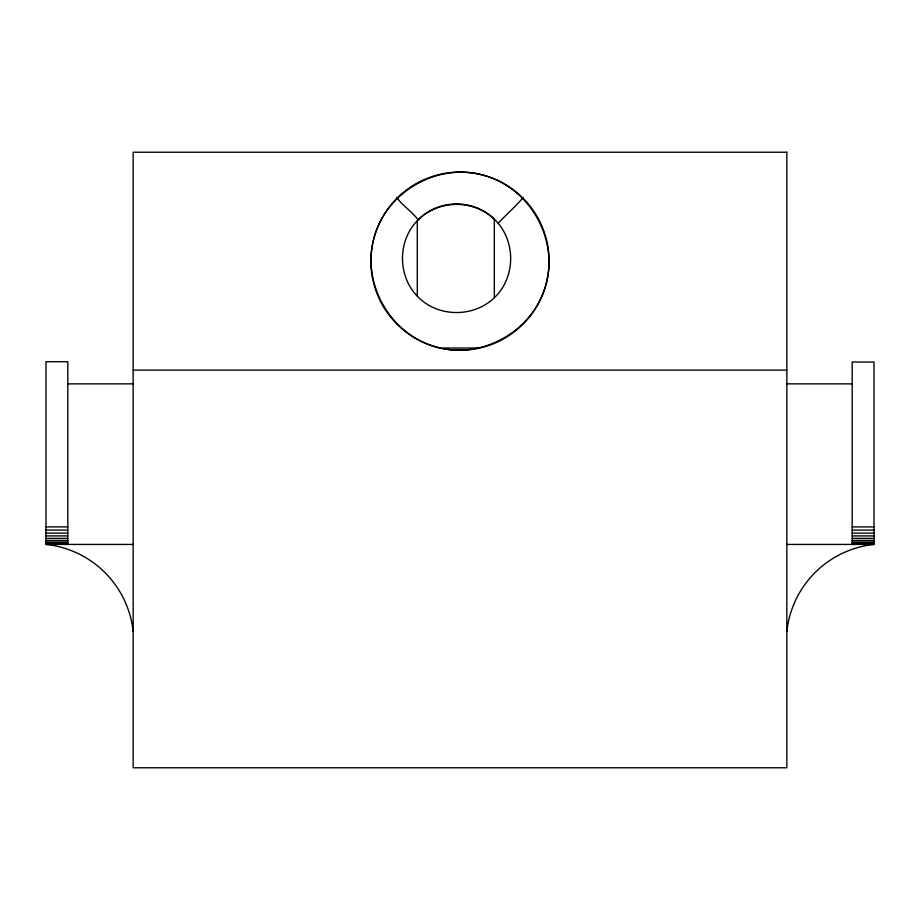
<?xml version="1.0" encoding="UTF-8"?>
<svg xmlns="http://www.w3.org/2000/svg" width="920" height="920" viewBox="0 0 920 920"><rect width="100%" height="100%" fill="white"/><g stroke="black" fill="none" stroke-linecap="round" stroke-linejoin="round"><path stroke-width="1.38" d="M523.146 197.627C515.28 206.77 506.08 214.808 497.858 223.606M442.991 348.013L477.008 348.013M133.159 370.116L786.841 370.116M67.793 383.87L133.159 383.87M786.841 383.87L852.207 383.87M46 526.884L67.793 526.884M852.207 526.907L874 526.907M46 530.092L67.793 530.092M852.207 530.115L874 530.115M46 533.128L67.793 533.128M852.207 533.14L874 533.14M46 535.911L67.793 535.911M852.207 535.923L874 535.923M46 538.395L67.793 538.395M852.207 538.395L874 538.395M46 540.5L67.793 540.5M852.207 540.5L874 540.5M46 542.191L67.793 542.191M852.207 542.191L874 542.191M46 543.433L67.793 543.433M852.207 543.433L874 543.433M46 544.18L67.793 544.18M852.207 544.18L874 544.18M67.793 544.433L67.793 361.709L46 361.709L46 544.433L133.159 544.433M786.841 544.433L874 544.433L874 362.054L852.207 362.054L852.207 544.433M418.197 219.995C412.217 211.646 402.845 206.011 396.853 197.627M494.327 297.424L494.327 219.19C473.443 198.858 437.379 199.559 417.3 220.708C396.968 241.592 397.681 277.656 418.818 297.735C439.714 318.067 475.766 317.354 495.845 296.217C516.178 275.321 515.476 239.269 494.327 219.19A54.475 54.475 0 0 0 417.3 220.708L417.3 295.837M786.841 631.591A98.049 98.049 0 0 1 874 544.433M46 544.433A98.049 98.049 0 0 1 133.159 631.591M373.957 238.119C361.33 284.084 390.816 335.167 436.942 347.219C482.919 359.846 533.991 330.36 546.043 284.222C558.67 238.257 529.184 187.174 483.057 175.122C437.08 162.495 386.009 191.992 373.957 238.119M786.841 152.225L133.159 152.225L133.159 767.774L786.841 767.774L786.841 152.225M397.014 324.162A89.079 89.079 0 0 0 546.043 284.222A89.079 89.079 0 0 0 436.942 175.122A89.079 89.079 0 0 0 397.014 324.162"/></g></svg>
